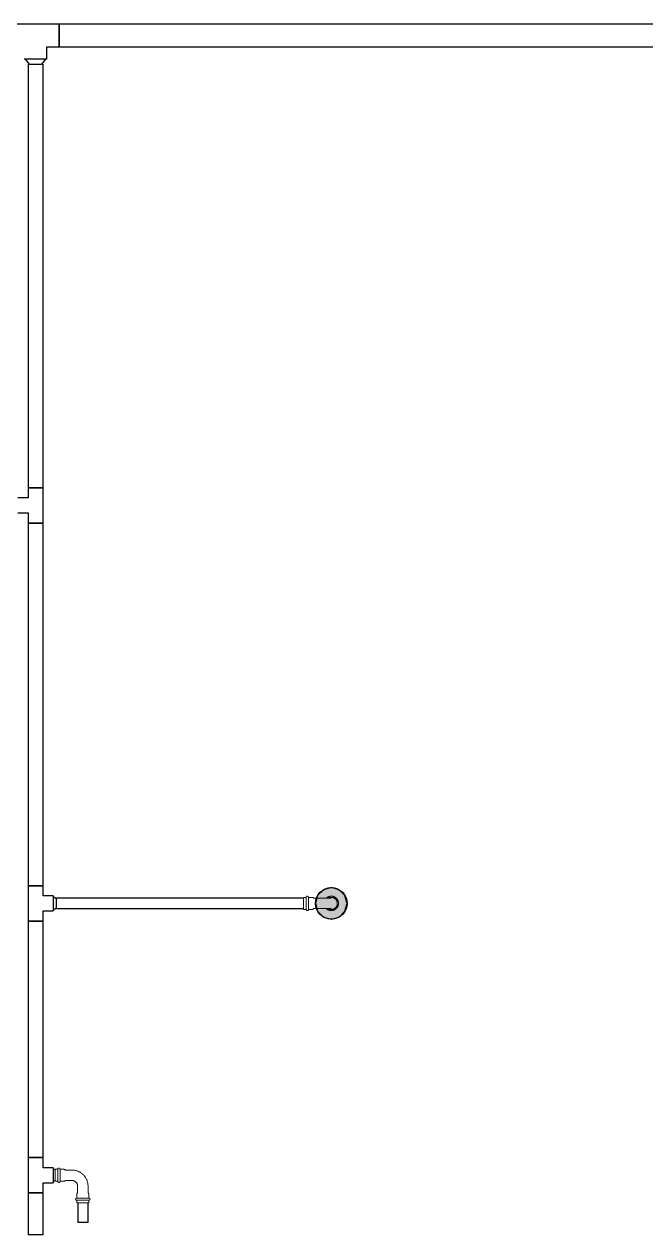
# Model space of a CAD drawing. Header units: inches. Extents: x -3327 to -1, y 8 to 1328.
# Drawn here: x -1522.1 to -1443.2, y 119.8 to 273.4 of the extents above; entities that cross this region are included whole.
import ezdxf

# ---------------------------------------------------------------- set-up
doc = ezdxf.new("R2010")
doc.units = ezdxf.units.IN
doc.header["$MEASUREMENT"] = 0
doc.layers.add('P-PIPE', color=3, linetype='Continuous', lineweight=9)
doc.layers.add('X - REF - FP', color=7, linetype='Continuous', true_color=0xb90000)

# ---------------------------------------------------------------- blocks, each defined once
blk = doc.blocks.new('Victaulic-VicPress316-Elbow 90-45deg Style P568_P571 - Standard-V1-SECOND LEVEL')
at = {"layer": 'P-PIPE'}
for p, q in [((-0.77, 3.52), (-0.77, 3.18)), ((0.77, 3.52), (-0.77, 3.52)), ((-0.77, 3.18), (0.77, 3.18)), ((0.77, 3.18), (0.77, 3.52)), ((-0.77, 2.89), (-0.77, 2.44)), ((-0.77, 2.89), (0.77, 2.89)), ((-0.66, 2.28), (-0.66, 1.39)), ((0.66, 1.39), (0.66, 2.28)), ((0.77, 2.44), (0.77, 2.89)), ((-3.18, 0.77), (-3.52, 0.77)), ((-3.52, 0.77), (-3.52, -0.77)), ((-3.18, -0.77), (-3.18, 0.77)), ((-2.44, 0.77), (-2.89, 0.77)), ((-2.89, -0.77), (-2.89, 0.77)), ((-1.39, 0.66), (-2.28, 0.66)), ((-3.52, -0.77), (-3.18, -0.77)), ((-2.89, -0.77), (-2.44, -0.77)), ((-2.28, -0.66), (-1.39, -0.66))]:
    blk.add_line(p, q, dxfattribs=at)
at = {"layer": 'P-PIPE', "flags": 128}
for points in [[(-0.77, 2.89), (-0.77, 2.89), (-0.78, 2.89), (-0.78, 2.89), (-0.79, 2.89), (-0.8, 2.89), (-0.8, 2.89), (-0.81, 2.9), (-0.81, 2.9), (-0.82, 2.9), (-0.82, 2.9), (-0.83, 2.9), (-0.83, 2.91), (-0.84, 2.91), (-0.84, 2.91), (-0.85, 2.92), (-0.85, 2.92), (-0.86, 2.92), (-0.86, 2.93), (-0.87, 2.93), (-0.87, 2.93), (-0.87, 2.94), (-0.88, 2.94), (-0.88, 2.95), (-0.89, 2.95), (-0.89, 2.96), (-0.89, 2.96), (-0.89, 2.97), (-0.9, 2.97), (-0.9, 2.98), (-0.9, 2.98), (-0.9, 2.99), (-0.91, 2.99), (-0.91, 3), (-0.91, 3.01), (-0.91, 3.01), (-0.91, 3.02), (-0.91, 3.02), (-0.91, 3.03), (-0.91, 3.03), (-0.91, 3.04), (-0.91, 3.05), (-0.91, 3.05), (-0.91, 3.06), (-0.91, 3.06), (-0.91, 3.07), (-0.91, 3.07), (-0.91, 3.08), (-0.9, 3.09), (-0.9, 3.09), (-0.9, 3.1), (-0.9, 3.1), (-0.89, 3.11), (-0.89, 3.11), (-0.89, 3.12), (-0.88, 3.12), (-0.88, 3.13), (-0.88, 3.13), (-0.87, 3.14), (-0.87, 3.14), (-0.86, 3.14), (-0.86, 3.15), (-0.86, 3.15), (-0.85, 3.15), (-0.85, 3.16), (-0.84, 3.16), (-0.84, 3.16), (-0.83, 3.17), (-0.83, 3.17), (-0.82, 3.17), (-0.82, 3.17), (-0.81, 3.17), (-0.8, 3.18), (-0.8, 3.18), (-0.79, 3.18), (-0.79, 3.18), (-0.78, 3.18), (-0.78, 3.18), (-0.77, 3.18), (-0.77, 3.18)], [(0.77, 3.18), (0.77, 3.18), (0.76, 3.18), (0.76, 3.18), (0.76, 3.18), (0.75, 3.18), (0.74, 3.18), (0.74, 3.18), (0.73, 3.18), (0.72, 3.18), (0.71, 3.18), (0.69, 3.18), (0.68, 3.18), (0.67, 3.18), (0.65, 3.18), (0.63, 3.18), (0.61, 3.18), (0.6, 3.18), (0.58, 3.18), (0.56, 3.18), (0.53, 3.18), (0.51, 3.18), (0.49, 3.18), (0.46, 3.18), (0.44, 3.18), (0.41, 3.18), (0.39, 3.18), (0.36, 3.18), (0.33, 3.18), (0.31, 3.18), (0.28, 3.18), (0.25, 3.18), (0.22, 3.18), (0.19, 3.18), (0.16, 3.18), (0.13, 3.18), (0.1, 3.18), (0.07, 3.18), (0.04, 3.18), (0.01, 3.18), (-0.02, 3.18), (-0.05, 3.18), (-0.08, 3.18), (-0.11, 3.18), (-0.14, 3.18), (-0.17, 3.18), (-0.2, 3.18), (-0.23, 3.18), (-0.26, 3.18), (-0.29, 3.18), (-0.32, 3.18), (-0.35, 3.18), (-0.37, 3.18), (-0.4, 3.18), (-0.43, 3.18), (-0.45, 3.18), (-0.48, 3.18), (-0.5, 3.18), (-0.52, 3.18), (-0.54, 3.18), (-0.57, 3.18), (-0.59, 3.18), (-0.6, 3.18), (-0.62, 3.18), (-0.64, 3.18), (-0.66, 3.18), (-0.67, 3.18), (-0.69, 3.18), (-0.7, 3.18), (-0.71, 3.18), (-0.72, 3.18), (-0.73, 3.18), (-0.74, 3.18), (-0.75, 3.18), (-0.75, 3.18), (-0.76, 3.18), (-0.76, 3.18), (-0.77, 3.18), (-0.77, 3.18), (-0.77, 3.18)], [(-0.77, 3.18), (-0.77, 3.18), (-0.76, 3.18), (-0.76, 3.18), (-0.76, 3.18), (-0.75, 3.18), (-0.74, 3.18), (-0.74, 3.18), (-0.73, 3.18)], [(0.72, 3.18), (0.73, 3.18), (0.74, 3.18), (0.75, 3.18), (0.75, 3.18), (0.76, 3.18), (0.76, 3.18), (0.77, 3.18), (0.77, 3.18), (0.77, 3.18)], [(0.77, 3.18), (0.77, 3.18), (0.78, 3.18), (0.78, 3.18), (0.79, 3.18), (0.8, 3.18), (0.8, 3.18), (0.81, 3.18), (0.81, 3.17), (0.82, 3.17), (0.82, 3.17), (0.83, 3.17), (0.83, 3.17), (0.84, 3.16), (0.84, 3.16), (0.85, 3.16), (0.85, 3.15), (0.86, 3.15), (0.86, 3.15), (0.87, 3.14), (0.87, 3.14), (0.87, 3.13), (0.88, 3.13), (0.88, 3.12), (0.89, 3.12), (0.89, 3.11), (0.89, 3.11), (0.89, 3.1), (0.9, 3.1), (0.9, 3.09), (0.9, 3.09), (0.9, 3.08), (0.91, 3.08), (0.91, 3.07), (0.91, 3.07), (0.91, 3.06), (0.91, 3.05), (0.91, 3.05), (0.91, 3.04), (0.91, 3.04), (0.91, 3.03), (0.91, 3.03), (0.91, 3.02), (0.91, 3.01), (0.91, 3.01), (0.91, 3), (0.91, 3), (0.91, 2.99), (0.9, 2.99), (0.9, 2.98), (0.9, 2.98), (0.9, 2.97), (0.89, 2.97), (0.89, 2.96), (0.89, 2.96), (0.88, 2.95), (0.88, 2.95), (0.88, 2.94), (0.87, 2.94), (0.87, 2.93), (0.86, 2.93), (0.86, 2.92), (0.86, 2.92), (0.85, 2.92), (0.85, 2.91), (0.84, 2.91), (0.84, 2.91), (0.83, 2.91), (0.83, 2.9), (0.82, 2.9), (0.82, 2.9), (0.81, 2.9), (0.8, 2.9), (0.8, 2.89), (0.79, 2.89), (0.79, 2.89), (0.78, 2.89), (0.78, 2.89), (0.77, 2.89), (0.77, 2.89)], [(-0.77, 2.89), (-0.77, 2.89), (-0.76, 2.89), (-0.76, 2.89), (-0.76, 2.89), (-0.75, 2.89), (-0.74, 2.89), (-0.74, 2.89), (-0.73, 2.89), (-0.72, 2.89), (-0.71, 2.89), (-0.69, 2.89), (-0.68, 2.89), (-0.67, 2.89), (-0.65, 2.89), (-0.63, 2.89), (-0.61, 2.89), (-0.6, 2.89), (-0.58, 2.89), (-0.56, 2.89), (-0.53, 2.89), (-0.51, 2.89), (-0.49, 2.89), (-0.46, 2.89), (-0.44, 2.89), (-0.41, 2.89), (-0.39, 2.89), (-0.36, 2.89), (-0.33, 2.89), (-0.31, 2.89), (-0.28, 2.89), (-0.25, 2.89), (-0.22, 2.89), (-0.19, 2.89), (-0.16, 2.89), (-0.13, 2.89), (-0.1, 2.89), (-0.07, 2.89), (-0.04, 2.89), (-0.01, 2.89), (0.02, 2.89), (0.05, 2.89), (0.08, 2.89), (0.11, 2.89), (0.14, 2.89), (0.17, 2.89), (0.2, 2.89), (0.23, 2.89), (0.26, 2.89), (0.29, 2.89), (0.32, 2.89), (0.35, 2.89), (0.37, 2.89), (0.4, 2.89), (0.43, 2.89), (0.45, 2.89), (0.48, 2.89), (0.5, 2.89), (0.52, 2.89), (0.54, 2.89), (0.57, 2.89), (0.59, 2.89), (0.6, 2.89), (0.62, 2.89), (0.64, 2.89), (0.66, 2.89), (0.67, 2.89), (0.69, 2.89), (0.7, 2.89), (0.71, 2.89), (0.72, 2.89), (0.73, 2.89), (0.74, 2.89), (0.75, 2.89), (0.75, 2.89), (0.76, 2.89), (0.76, 2.89), (0.77, 2.89), (0.77, 2.89), (0.77, 2.89)], [(-0.72, 2.89), (-0.73, 2.89), (-0.74, 2.89), (-0.75, 2.89), (-0.75, 2.89), (-0.76, 2.89), (-0.76, 2.89), (-0.77, 2.89), (-0.77, 2.89), (-0.77, 2.89)], [(-0.66, 2.22), (-0.67, 2.23), (-0.67, 2.23), (-0.68, 2.24), (-0.69, 2.25), (-0.7, 2.26), (-0.7, 2.27), (-0.71, 2.27), (-0.72, 2.28), (-0.72, 2.29), (-0.73, 2.3), (-0.73, 2.31), (-0.74, 2.32), (-0.74, 2.33), (-0.75, 2.34), (-0.75, 2.35), (-0.76, 2.36), (-0.76, 2.37), (-0.76, 2.38), (-0.76, 2.39), (-0.76, 2.4), (-0.77, 2.42), (-0.77, 2.43), (-0.77, 2.44), (-0.77, 2.44)], [(0.77, 2.44), (0.77, 2.43), (0.77, 2.42), (0.76, 2.41), (0.76, 2.4), (0.76, 2.38), (0.76, 2.37), (0.76, 2.36), (0.75, 2.35), (0.75, 2.34), (0.74, 2.33), (0.74, 2.32), (0.74, 2.31), (0.73, 2.3), (0.72, 2.29), (0.72, 2.29), (0.71, 2.28), (0.71, 2.27), (0.7, 2.26), (0.69, 2.25), (0.68, 2.24), (0.68, 2.24), (0.67, 2.23), (0.66, 2.22), (0.66, 2.22)], [(0.77, 2.89), (0.77, 2.89), (0.76, 2.89), (0.76, 2.89), (0.76, 2.89), (0.75, 2.89), (0.74, 2.89), (0.74, 2.89), (0.73, 2.89)], [(-3.18, 0.77), (-3.18, 0.77), (-3.18, 0.78), (-3.18, 0.78), (-3.18, 0.79), (-3.18, 0.8), (-3.18, 0.8), (-3.18, 0.81), (-3.17, 0.81), (-3.17, 0.82), (-3.17, 0.82), (-3.17, 0.83), (-3.17, 0.83), (-3.16, 0.84), (-3.16, 0.84), (-3.16, 0.85), (-3.15, 0.85), (-3.15, 0.86), (-3.15, 0.86), (-3.14, 0.87), (-3.14, 0.87), (-3.13, 0.87), (-3.13, 0.88), (-3.12, 0.88), (-3.12, 0.89), (-3.11, 0.89), (-3.11, 0.89), (-3.1, 0.89), (-3.1, 0.9), (-3.09, 0.9), (-3.09, 0.9), (-3.08, 0.9), (-3.08, 0.91), (-3.07, 0.91), (-3.07, 0.91), (-3.06, 0.91), (-3.05, 0.91), (-3.05, 0.91), (-3.04, 0.91), (-3.04, 0.91), (-3.03, 0.91), (-3.03, 0.91), (-3.02, 0.91), (-3.01, 0.91), (-3.01, 0.91), (-3, 0.91), (-3, 0.91), (-2.99, 0.91), (-2.99, 0.9), (-2.98, 0.9), (-2.98, 0.9), (-2.97, 0.9), (-2.97, 0.89), (-2.96, 0.89), (-2.96, 0.89), (-2.95, 0.88), (-2.95, 0.88), (-2.94, 0.88), (-2.94, 0.87), (-2.93, 0.87), (-2.93, 0.86), (-2.92, 0.86), (-2.92, 0.86), (-2.92, 0.85), (-2.91, 0.85), (-2.91, 0.84), (-2.91, 0.84), (-2.91, 0.83), (-2.9, 0.83), (-2.9, 0.82), (-2.9, 0.82), (-2.9, 0.81), (-2.9, 0.8), (-2.89, 0.8), (-2.89, 0.79), (-2.89, 0.79), (-2.89, 0.78), (-2.89, 0.78), (-2.89, 0.77), (-2.89, 0.77)], [(-3.18, 0.77), (-3.18, 0.77), (-3.18, 0.76), (-3.18, 0.76), (-3.18, 0.76), (-3.18, 0.75), (-3.18, 0.74), (-3.18, 0.74), (-3.18, 0.73), (-3.18, 0.72), (-3.18, 0.71), (-3.18, 0.69), (-3.18, 0.68), (-3.18, 0.67), (-3.18, 0.65), (-3.18, 0.63), (-3.18, 0.61), (-3.18, 0.6), (-3.18, 0.58), (-3.18, 0.56), (-3.18, 0.53), (-3.18, 0.51), (-3.18, 0.49), (-3.18, 0.46), (-3.18, 0.44), (-3.18, 0.41), (-3.18, 0.39), (-3.18, 0.36), (-3.18, 0.33), (-3.18, 0.31), (-3.18, 0.28), (-3.18, 0.25), (-3.18, 0.22), (-3.18, 0.19), (-3.18, 0.16), (-3.18, 0.13), (-3.18, 0.1), (-3.18, 0.07), (-3.18, 0.04), (-3.18, 0.01), (-3.18, -0.02), (-3.18, -0.05), (-3.18, -0.08), (-3.18, -0.11), (-3.18, -0.14), (-3.18, -0.17), (-3.18, -0.2), (-3.18, -0.23), (-3.18, -0.26), (-3.18, -0.29), (-3.18, -0.32), (-3.18, -0.35), (-3.18, -0.37), (-3.18, -0.4), (-3.18, -0.43), (-3.18, -0.45), (-3.18, -0.48), (-3.18, -0.5), (-3.18, -0.52), (-3.18, -0.54), (-3.18, -0.57), (-3.18, -0.59), (-3.18, -0.6), (-3.18, -0.62), (-3.18, -0.64), (-3.18, -0.66), (-3.18, -0.67), (-3.18, -0.69), (-3.18, -0.7), (-3.18, -0.71), (-3.18, -0.72), (-3.18, -0.73), (-3.18, -0.74), (-3.18, -0.75), (-3.18, -0.75), (-3.18, -0.76), (-3.18, -0.76), (-3.18, -0.77), (-3.18, -0.77), (-3.18, -0.77)], [(-3.18, 0.72), (-3.18, 0.73), (-3.18, 0.74), (-3.18, 0.75), (-3.18, 0.75), (-3.18, 0.76), (-3.18, 0.76), (-3.18, 0.77), (-3.18, 0.77), (-3.18, 0.77)], [(-2.89, -0.77), (-2.89, -0.77), (-2.89, -0.76), (-2.89, -0.76), (-2.89, -0.76), (-2.89, -0.75), (-2.89, -0.74), (-2.89, -0.74), (-2.89, -0.73), (-2.89, -0.72), (-2.89, -0.71), (-2.89, -0.69), (-2.89, -0.68), (-2.89, -0.67), (-2.89, -0.65), (-2.89, -0.63), (-2.89, -0.61), (-2.89, -0.6), (-2.89, -0.58), (-2.89, -0.56), (-2.89, -0.53), (-2.89, -0.51), (-2.89, -0.49), (-2.89, -0.46), (-2.89, -0.44), (-2.89, -0.41), (-2.89, -0.39), (-2.89, -0.36), (-2.89, -0.33), (-2.89, -0.31), (-2.89, -0.28), (-2.89, -0.25), (-2.89, -0.22), (-2.89, -0.19), (-2.89, -0.16), (-2.89, -0.13), (-2.89, -0.1), (-2.89, -0.07), (-2.89, -0.04), (-2.89, -0.01), (-2.89, 0.02), (-2.89, 0.05), (-2.89, 0.08), (-2.89, 0.11), (-2.89, 0.14), (-2.89, 0.17), (-2.89, 0.2), (-2.89, 0.23), (-2.89, 0.26), (-2.89, 0.29), (-2.89, 0.32), (-2.89, 0.35), (-2.89, 0.37), (-2.89, 0.4), (-2.89, 0.43), (-2.89, 0.45), (-2.89, 0.48), (-2.89, 0.5), (-2.89, 0.52), (-2.89, 0.54), (-2.89, 0.57), (-2.89, 0.59), (-2.89, 0.6), (-2.89, 0.62), (-2.89, 0.64), (-2.89, 0.66), (-2.89, 0.67), (-2.89, 0.69), (-2.89, 0.7), (-2.89, 0.71), (-2.89, 0.72), (-2.89, 0.73), (-2.89, 0.74), (-2.89, 0.75), (-2.89, 0.75), (-2.89, 0.76), (-2.89, 0.76), (-2.89, 0.77), (-2.89, 0.77), (-2.89, 0.77)], [(-2.89, 0.77), (-2.89, 0.77), (-2.89, 0.76), (-2.89, 0.76), (-2.89, 0.76), (-2.89, 0.75), (-2.89, 0.74), (-2.89, 0.74), (-2.89, 0.73)], [(-2.44, 0.77), (-2.43, 0.77), (-2.42, 0.77), (-2.41, 0.76), (-2.4, 0.76), (-2.38, 0.76), (-2.37, 0.76), (-2.36, 0.76), (-2.35, 0.75), (-2.34, 0.75), (-2.33, 0.74), (-2.32, 0.74), (-2.31, 0.74), (-2.3, 0.73), (-2.29, 0.72), (-2.29, 0.72), (-2.28, 0.71), (-2.27, 0.71), (-2.26, 0.7), (-2.25, 0.69), (-2.24, 0.68), (-2.24, 0.68), (-2.23, 0.67), (-2.22, 0.66), (-2.22, 0.66)], [(-0.66, 1.39), (-0.66, 1.36), (-0.66, 1.33), (-0.66, 1.3), (-0.67, 1.28), (-0.67, 1.25), (-0.68, 1.22), (-0.69, 1.19), (-0.69, 1.16), (-0.7, 1.13), (-0.72, 1.11), (-0.73, 1.08), (-0.74, 1.05), (-0.75, 1.03), (-0.77, 1), (-0.79, 0.98), (-0.8, 0.95), (-0.82, 0.93), (-0.84, 0.91), (-0.86, 0.89), (-0.88, 0.87), (-0.9, 0.85), (-0.92, 0.83), (-0.95, 0.81), (-0.97, 0.79), (-1, 0.77), (-1.02, 0.76), (-1.05, 0.74), (-1.07, 0.73), (-1.1, 0.72), (-1.13, 0.71), (-1.15, 0.7), (-1.18, 0.69), (-1.21, 0.68), (-1.24, 0.67), (-1.27, 0.67), (-1.3, 0.66), (-1.33, 0.66), (-1.36, 0.66), (-1.39, 0.66), (-1.39, 0.66)], [(-1.39, -0.66), (-1.31, -0.66), (-1.23, -0.65), (-1.15, -0.64), (-1.07, -0.63), (-0.99, -0.62), (-0.91, -0.6), (-0.83, -0.58), (-0.75, -0.55), (-0.67, -0.53), (-0.59, -0.5), (-0.52, -0.46), (-0.45, -0.43), (-0.37, -0.39), (-0.3, -0.34), (-0.24, -0.3), (-0.17, -0.25), (-0.1, -0.2), (-0.04, -0.15), (0.02, -0.09), (0.08, -0.04), (0.13, 0.02), (0.19, 0.09), (0.24, 0.15), (0.29, 0.22), (0.33, 0.29), (0.38, 0.35), (0.42, 0.43), (0.45, 0.5), (0.49, 0.57), (0.52, 0.65), (0.55, 0.73), (0.57, 0.81), (0.59, 0.88), (0.61, 0.96), (0.63, 1.04), (0.64, 1.13), (0.65, 1.21), (0.65, 1.29), (0.66, 1.37), (0.66, 1.39)], [(-3.18, -0.77), (-3.18, -0.77), (-3.18, -0.76), (-3.18, -0.76), (-3.18, -0.76), (-3.18, -0.75), (-3.18, -0.74), (-3.18, -0.74), (-3.18, -0.73)], [(-2.89, -0.77), (-2.89, -0.77), (-2.89, -0.78), (-2.89, -0.78), (-2.89, -0.79), (-2.89, -0.8), (-2.89, -0.8), (-2.9, -0.81), (-2.9, -0.81), (-2.9, -0.82), (-2.9, -0.82), (-2.9, -0.83), (-2.91, -0.83), (-2.91, -0.84), (-2.91, -0.84), (-2.92, -0.85), (-2.92, -0.85), (-2.92, -0.86), (-2.93, -0.86), (-2.93, -0.87), (-2.93, -0.87), (-2.94, -0.87), (-2.94, -0.88), (-2.95, -0.88), (-2.95, -0.89), (-2.96, -0.89), (-2.96, -0.89), (-2.97, -0.89), (-2.97, -0.9), (-2.98, -0.9), (-2.98, -0.9), (-2.99, -0.9), (-2.99, -0.91), (-3, -0.91), (-3.01, -0.91), (-3.01, -0.91), (-3.02, -0.91), (-3.02, -0.91), (-3.03, -0.91), (-3.03, -0.91), (-3.04, -0.91), (-3.05, -0.91), (-3.05, -0.91), (-3.06, -0.91), (-3.06, -0.91), (-3.07, -0.91), (-3.07, -0.91), (-3.08, -0.91), (-3.09, -0.9), (-3.09, -0.9), (-3.1, -0.9), (-3.1, -0.9), (-3.11, -0.89), (-3.11, -0.89), (-3.12, -0.89), (-3.12, -0.88), (-3.13, -0.88), (-3.13, -0.88), (-3.14, -0.87), (-3.14, -0.87), (-3.14, -0.86), (-3.15, -0.86), (-3.15, -0.86), (-3.15, -0.85), (-3.16, -0.85), (-3.16, -0.84), (-3.16, -0.84), (-3.17, -0.83), (-3.17, -0.83), (-3.17, -0.82), (-3.17, -0.82), (-3.17, -0.81), (-3.18, -0.8), (-3.18, -0.8), (-3.18, -0.79), (-3.18, -0.79), (-3.18, -0.78), (-3.18, -0.78), (-3.18, -0.77), (-3.18, -0.77)], [(-2.89, -0.72), (-2.89, -0.73), (-2.89, -0.74), (-2.89, -0.75), (-2.89, -0.75), (-2.89, -0.76), (-2.89, -0.76), (-2.89, -0.77), (-2.89, -0.77), (-2.89, -0.77)], [(-2.22, -0.66), (-2.23, -0.67), (-2.23, -0.67), (-2.24, -0.68), (-2.25, -0.69), (-2.26, -0.7), (-2.27, -0.7), (-2.27, -0.71), (-2.28, -0.72), (-2.29, -0.72), (-2.3, -0.73), (-2.31, -0.73), (-2.32, -0.74), (-2.33, -0.74), (-2.34, -0.75), (-2.35, -0.75), (-2.36, -0.76), (-2.37, -0.76), (-2.38, -0.76), (-2.39, -0.76), (-2.4, -0.76), (-2.42, -0.77), (-2.43, -0.77), (-2.44, -0.77), (-2.44, -0.77)]]:
    blk.add_lwpolyline(points, dxfattribs=at)
blk = doc.blocks.new('Victaulic-VicPress316-Elbow 90-45deg Style P568_P571 - Standard-523083-SECOND LEVEL')
at = {"layer": 'P-PIPE'}
for p, q in [((-3178.39, 1232.42), (-3178.39, 1231.96)), ((-3178.28, 1233.46), (-3178.28, 1232.57)), ((-3176.97, 1232.57), (-3176.97, 1233.46)), ((-3176.86, 1231.96), (-3176.86, 1232.42)), ((-3177.63, 1231.96), (-3178.39, 1231.96)), ((-3178.39, 1231.67), (-3178.39, 1231.33)), ((-3177.63, 1231.67), (-3178.39, 1231.67)), ((-3178.39, 1231.33), (-3177.63, 1231.33)), ((-3176.86, 1231.96), (-3177.63, 1231.96)), ((-3176.86, 1231.67), (-3177.63, 1231.67)), ((-3177.63, 1231.33), (-3176.86, 1231.33)), ((-3176.86, 1231.33), (-3176.86, 1231.67))]:
    blk.add_line(p, q, dxfattribs=at)
at = {"layer": 'P-PIPE', "flags": 128}
for points in [[(-3177.63, 1235.77), (-3177.66, 1235.77), (-3177.7, 1235.76), (-3177.73, 1235.76), (-3177.77, 1235.76), (-3177.81, 1235.75), (-3177.84, 1235.74), (-3177.88, 1235.73), (-3177.91, 1235.72), (-3177.95, 1235.71), (-3177.98, 1235.69), (-3178.01, 1235.68), (-3178.05, 1235.66), (-3178.08, 1235.65), (-3178.11, 1235.63), (-3178.14, 1235.61), (-3178.17, 1235.59), (-3178.2, 1235.56), (-3178.23, 1235.54), (-3178.25, 1235.52), (-3178.28, 1235.49), (-3178.3, 1235.46), (-3178.33, 1235.44), (-3178.35, 1235.41), (-3178.37, 1235.38), (-3178.39, 1235.35), (-3178.41, 1235.32), (-3178.43, 1235.28), (-3178.45, 1235.25), (-3178.46, 1235.22), (-3178.48, 1235.19), (-3178.49, 1235.15), (-3178.5, 1235.12), (-3178.51, 1235.08), (-3178.52, 1235.05), (-3178.52, 1235.01), (-3178.53, 1234.97), (-3178.53, 1234.94), (-3178.54, 1234.9), (-3178.54, 1234.86), (-3178.54, 1234.83), (-3178.53, 1234.79), (-3178.53, 1234.76), (-3178.53, 1234.72), (-3178.52, 1234.68), (-3178.51, 1234.65), (-3178.5, 1234.61), (-3178.49, 1234.58), (-3178.48, 1234.54), (-3178.47, 1234.51), (-3178.45, 1234.48), (-3178.44, 1234.44), (-3178.42, 1234.41), (-3178.4, 1234.38), (-3178.38, 1234.35), (-3178.36, 1234.32), (-3178.34, 1234.29), (-3178.32, 1234.26), (-3178.29, 1234.23)], [(-3177.63, 1235.62), (-3177.66, 1235.62), (-3177.69, 1235.62), (-3177.72, 1235.62), (-3177.75, 1235.61), (-3177.78, 1235.61), (-3177.81, 1235.6), (-3177.84, 1235.59), (-3177.87, 1235.58), (-3177.9, 1235.57), (-3177.92, 1235.56), (-3177.95, 1235.55), (-3177.98, 1235.53), (-3178.01, 1235.52), (-3178.03, 1235.5), (-3178.06, 1235.49), (-3178.08, 1235.47), (-3178.11, 1235.45), (-3178.13, 1235.43), (-3178.15, 1235.41), (-3178.17, 1235.39), (-3178.2, 1235.37), (-3178.22, 1235.34), (-3178.23, 1235.32), (-3178.25, 1235.29), (-3178.27, 1235.27), (-3178.29, 1235.24), (-3178.3, 1235.22), (-3178.31, 1235.19), (-3178.33, 1235.16), (-3178.34, 1235.13), (-3178.35, 1235.1), (-3178.36, 1235.07), (-3178.37, 1235.05), (-3178.37, 1235.02), (-3178.38, 1234.99), (-3178.38, 1234.95), (-3178.39, 1234.92), (-3178.39, 1234.89), (-3178.39, 1234.86), (-3178.39, 1234.83), (-3178.39, 1234.8), (-3178.39, 1234.77), (-3178.38, 1234.74), (-3178.38, 1234.71), (-3178.37, 1234.68), (-3178.36, 1234.65), (-3178.36, 1234.62), (-3178.35, 1234.59), (-3178.33, 1234.56), (-3178.32, 1234.54), (-3178.31, 1234.51), (-3178.29, 1234.48), (-3178.28, 1234.46)], [(-3176.97, 1234.22), (-3176.95, 1234.25), (-3176.92, 1234.27), (-3176.9, 1234.3), (-3176.88, 1234.33), (-3176.86, 1234.36), (-3176.84, 1234.39), (-3176.82, 1234.42), (-3176.8, 1234.46), (-3176.79, 1234.49), (-3176.77, 1234.52), (-3176.76, 1234.56), (-3176.75, 1234.59), (-3176.74, 1234.63), (-3176.73, 1234.66), (-3176.73, 1234.7), (-3176.72, 1234.74), (-3176.72, 1234.77), (-3176.71, 1234.81), (-3176.71, 1234.85), (-3176.71, 1234.88), (-3176.72, 1234.92), (-3176.72, 1234.95), (-3176.72, 1234.99), (-3176.73, 1235.03), (-3176.74, 1235.06), (-3176.75, 1235.1), (-3176.76, 1235.13), (-3176.77, 1235.17), (-3176.78, 1235.2), (-3176.8, 1235.23), (-3176.81, 1235.27), (-3176.83, 1235.3), (-3176.85, 1235.33), (-3176.87, 1235.36), (-3176.89, 1235.39), (-3176.91, 1235.42), (-3176.93, 1235.45), (-3176.96, 1235.48), (-3176.98, 1235.5), (-3177.01, 1235.53), (-3177.04, 1235.55), (-3177.06, 1235.57), (-3177.09, 1235.6), (-3177.12, 1235.62), (-3177.15, 1235.64), (-3177.19, 1235.65), (-3177.22, 1235.67), (-3177.25, 1235.69), (-3177.29, 1235.7), (-3177.32, 1235.71), (-3177.35, 1235.73), (-3177.39, 1235.74), (-3177.42, 1235.74), (-3177.46, 1235.75), (-3177.5, 1235.76), (-3177.53, 1235.76), (-3177.57, 1235.77), (-3177.61, 1235.77), (-3177.63, 1235.77)], [(-3176.96, 1234.47), (-3176.95, 1234.49), (-3176.94, 1234.52), (-3176.92, 1234.55), (-3176.91, 1234.58), (-3176.9, 1234.61), (-3176.89, 1234.64), (-3176.88, 1234.66), (-3176.88, 1234.69), (-3176.87, 1234.72), (-3176.87, 1234.75), (-3176.86, 1234.79), (-3176.86, 1234.82), (-3176.86, 1234.85), (-3176.86, 1234.88), (-3176.86, 1234.91), (-3176.86, 1234.94), (-3176.87, 1234.97), (-3176.87, 1235), (-3176.88, 1235.03), (-3176.89, 1235.06), (-3176.89, 1235.09), (-3176.9, 1235.12), (-3176.92, 1235.15), (-3176.93, 1235.17), (-3176.94, 1235.2), (-3176.96, 1235.23), (-3176.97, 1235.25), (-3176.99, 1235.28), (-3177.01, 1235.31), (-3177.02, 1235.33), (-3177.04, 1235.35), (-3177.06, 1235.38), (-3177.09, 1235.4), (-3177.11, 1235.42), (-3177.13, 1235.44), (-3177.15, 1235.46), (-3177.18, 1235.48), (-3177.2, 1235.5), (-3177.23, 1235.51), (-3177.26, 1235.53), (-3177.28, 1235.54), (-3177.31, 1235.55), (-3177.34, 1235.57), (-3177.37, 1235.58), (-3177.4, 1235.59), (-3177.43, 1235.6), (-3177.46, 1235.6), (-3177.49, 1235.61), (-3177.52, 1235.61), (-3177.55, 1235.62), (-3177.58, 1235.62), (-3177.61, 1235.62), (-3177.63, 1235.62)], [(-3178.28, 1234.85), (-3178.28, 1234.85), (-3178.28, 1234.85), (-3178.28, 1234.84), (-3178.28, 1234.84), (-3178.28, 1234.83), (-3178.28, 1234.81), (-3178.28, 1234.8), (-3178.28, 1234.78), (-3178.28, 1234.77), (-3178.28, 1234.74), (-3178.28, 1234.72), (-3178.28, 1234.7), (-3178.28, 1234.67), (-3178.28, 1234.64), (-3178.28, 1234.61), (-3178.28, 1234.58), (-3178.28, 1234.55), (-3178.28, 1234.51), (-3178.28, 1234.47), (-3178.28, 1234.43), (-3178.28, 1234.39), (-3178.28, 1234.35), (-3178.28, 1234.31), (-3178.28, 1234.26), (-3178.28, 1234.21), (-3178.28, 1234.17), (-3178.28, 1234.12), (-3178.28, 1234.07), (-3178.28, 1234.02), (-3178.28, 1233.97), (-3178.28, 1233.91), (-3178.28, 1233.86), (-3178.28, 1233.81), (-3178.28, 1233.75), (-3178.28, 1233.7), (-3178.28, 1233.64), (-3178.28, 1233.59), (-3178.28, 1233.53), (-3178.28, 1233.48), (-3178.28, 1233.46)], [(-3176.97, 1233.46), (-3176.97, 1233.52), (-3176.97, 1233.57), (-3176.97, 1233.63), (-3176.97, 1233.68), (-3176.97, 1233.74), (-3176.97, 1233.79), (-3176.97, 1233.85), (-3176.97, 1233.9), (-3176.97, 1233.95), (-3176.97, 1234), (-3176.97, 1234.06), (-3176.97, 1234.11), (-3176.97, 1234.15), (-3176.97, 1234.2), (-3176.97, 1234.25), (-3176.97, 1234.29), (-3176.97, 1234.34), (-3176.97, 1234.38), (-3176.97, 1234.42), (-3176.97, 1234.46), (-3176.97, 1234.5), (-3176.97, 1234.54), (-3176.97, 1234.57), (-3176.97, 1234.6), (-3176.97, 1234.63), (-3176.97, 1234.66), (-3176.97, 1234.69), (-3176.97, 1234.72), (-3176.97, 1234.74), (-3176.97, 1234.76), (-3176.97, 1234.78), (-3176.97, 1234.8), (-3176.97, 1234.81), (-3176.97, 1234.82), (-3176.97, 1234.83), (-3176.97, 1234.84), (-3176.97, 1234.85), (-3176.97, 1234.85), (-3176.97, 1234.85), (-3176.97, 1234.85)], [(-3178.39, 1232.42), (-3178.39, 1232.43), (-3178.39, 1232.44), (-3178.39, 1232.45), (-3178.39, 1232.46), (-3178.39, 1232.47), (-3178.38, 1232.48), (-3178.38, 1232.49), (-3178.38, 1232.5), (-3178.37, 1232.51), (-3178.37, 1232.52), (-3178.37, 1232.53), (-3178.36, 1232.54), (-3178.36, 1232.55), (-3178.35, 1232.56), (-3178.34, 1232.57), (-3178.34, 1232.58), (-3178.33, 1232.59), (-3178.32, 1232.6), (-3178.32, 1232.6), (-3178.31, 1232.61), (-3178.3, 1232.62), (-3178.29, 1232.63), (-3178.28, 1232.63), (-3178.28, 1232.63)], [(-3176.97, 1232.63), (-3176.96, 1232.63), (-3176.95, 1232.62), (-3176.94, 1232.61), (-3176.93, 1232.61), (-3176.93, 1232.6), (-3176.92, 1232.59), (-3176.91, 1232.58), (-3176.91, 1232.57), (-3176.9, 1232.56), (-3176.9, 1232.55), (-3176.89, 1232.54), (-3176.89, 1232.53), (-3176.88, 1232.52), (-3176.88, 1232.51), (-3176.87, 1232.5), (-3176.87, 1232.49), (-3176.87, 1232.48), (-3176.86, 1232.47), (-3176.86, 1232.46), (-3176.86, 1232.45), (-3176.86, 1232.44), (-3176.86, 1232.43), (-3176.86, 1232.42), (-3176.86, 1232.42)], [(-3178.39, 1231.67), (-3178.4, 1231.67), (-3178.4, 1231.67), (-3178.41, 1231.67), (-3178.41, 1231.68), (-3178.42, 1231.68), (-3178.43, 1231.68), (-3178.43, 1231.68), (-3178.44, 1231.68), (-3178.44, 1231.68), (-3178.45, 1231.68), (-3178.45, 1231.69), (-3178.46, 1231.69), (-3178.46, 1231.69), (-3178.47, 1231.7), (-3178.47, 1231.7), (-3178.48, 1231.7), (-3178.48, 1231.71), (-3178.49, 1231.71), (-3178.49, 1231.71), (-3178.5, 1231.72), (-3178.5, 1231.72), (-3178.5, 1231.73), (-3178.51, 1231.73), (-3178.51, 1231.74), (-3178.51, 1231.74), (-3178.52, 1231.75), (-3178.52, 1231.75), (-3178.52, 1231.76), (-3178.52, 1231.76), (-3178.53, 1231.77), (-3178.53, 1231.77), (-3178.53, 1231.78), (-3178.53, 1231.78), (-3178.53, 1231.79), (-3178.53, 1231.79), (-3178.54, 1231.8), (-3178.54, 1231.81), (-3178.54, 1231.81), (-3178.54, 1231.82), (-3178.54, 1231.82), (-3178.54, 1231.83), (-3178.54, 1231.83), (-3178.54, 1231.84), (-3178.53, 1231.85), (-3178.53, 1231.85), (-3178.53, 1231.86), (-3178.53, 1231.86), (-3178.53, 1231.87), (-3178.53, 1231.87), (-3178.52, 1231.88), (-3178.52, 1231.88), (-3178.52, 1231.89), (-3178.52, 1231.89), (-3178.51, 1231.9), (-3178.51, 1231.9), (-3178.51, 1231.91), (-3178.5, 1231.91), (-3178.5, 1231.92), (-3178.49, 1231.92), (-3178.49, 1231.93), (-3178.49, 1231.93), (-3178.48, 1231.93), (-3178.48, 1231.94), (-3178.47, 1231.94), (-3178.47, 1231.94), (-3178.46, 1231.95), (-3178.46, 1231.95), (-3178.45, 1231.95), (-3178.45, 1231.95), (-3178.44, 1231.96), (-3178.43, 1231.96), (-3178.43, 1231.96), (-3178.42, 1231.96), (-3178.42, 1231.96), (-3178.41, 1231.96), (-3178.41, 1231.96), (-3178.4, 1231.96), (-3178.39, 1231.96), (-3178.39, 1231.96)], [(-3177.63, 1231.96), (-3177.66, 1231.96), (-3177.69, 1231.96), (-3177.72, 1231.96), (-3177.75, 1231.96), (-3177.78, 1231.96), (-3177.81, 1231.96), (-3177.84, 1231.96), (-3177.87, 1231.96), (-3177.9, 1231.96), (-3177.92, 1231.96), (-3177.95, 1231.96), (-3177.98, 1231.96), (-3178.01, 1231.96), (-3178.03, 1231.96), (-3178.06, 1231.96), (-3178.08, 1231.96), (-3178.11, 1231.96), (-3178.13, 1231.96), (-3178.15, 1231.96), (-3178.17, 1231.96), (-3178.2, 1231.96), (-3178.22, 1231.96), (-3178.23, 1231.96), (-3178.25, 1231.96), (-3178.27, 1231.96), (-3178.29, 1231.96), (-3178.3, 1231.96), (-3178.31, 1231.96), (-3178.33, 1231.96), (-3178.34, 1231.96), (-3178.35, 1231.96), (-3178.36, 1231.96), (-3178.37, 1231.96), (-3178.37, 1231.96), (-3178.38, 1231.96), (-3178.38, 1231.96), (-3178.39, 1231.96), (-3178.39, 1231.96), (-3178.39, 1231.96), (-3178.39, 1231.96)], [(-3178.39, 1231.96), (-3178.39, 1231.96), (-3178.39, 1231.96), (-3178.39, 1231.96), (-3178.38, 1231.96), (-3178.38, 1231.96), (-3178.37, 1231.96), (-3178.36, 1231.96), (-3178.35, 1231.96)], [(-3178.35, 1231.67), (-3178.36, 1231.67), (-3178.37, 1231.67), (-3178.37, 1231.67), (-3178.38, 1231.67), (-3178.38, 1231.67), (-3178.39, 1231.67), (-3178.39, 1231.67), (-3178.39, 1231.67), (-3178.39, 1231.67)], [(-3178.39, 1231.67), (-3178.39, 1231.67), (-3178.39, 1231.67), (-3178.39, 1231.67), (-3178.38, 1231.67), (-3178.38, 1231.67), (-3178.37, 1231.67), (-3178.36, 1231.67), (-3178.35, 1231.67), (-3178.34, 1231.67), (-3178.33, 1231.67), (-3178.32, 1231.67), (-3178.3, 1231.67), (-3178.29, 1231.67), (-3178.27, 1231.67), (-3178.26, 1231.67), (-3178.24, 1231.67), (-3178.22, 1231.67), (-3178.2, 1231.67), (-3178.18, 1231.67), (-3178.16, 1231.67), (-3178.14, 1231.67), (-3178.11, 1231.67), (-3178.09, 1231.67), (-3178.06, 1231.67), (-3178.04, 1231.67), (-3178.01, 1231.67), (-3177.99, 1231.67), (-3177.96, 1231.67), (-3177.93, 1231.67), (-3177.9, 1231.67), (-3177.87, 1231.67), (-3177.84, 1231.67), (-3177.82, 1231.67), (-3177.79, 1231.67), (-3177.76, 1231.67), (-3177.72, 1231.67), (-3177.69, 1231.67), (-3177.66, 1231.67), (-3177.63, 1231.67), (-3177.63, 1231.67)], [(-3176.86, 1231.96), (-3176.86, 1231.96), (-3176.86, 1231.96), (-3176.86, 1231.96), (-3176.87, 1231.96), (-3176.87, 1231.96), (-3176.88, 1231.96), (-3176.89, 1231.96), (-3176.9, 1231.96), (-3176.91, 1231.96), (-3176.92, 1231.96), (-3176.93, 1231.96), (-3176.95, 1231.96), (-3176.96, 1231.96), (-3176.98, 1231.96), (-3176.99, 1231.96), (-3177.01, 1231.96), (-3177.03, 1231.96), (-3177.05, 1231.96), (-3177.07, 1231.96), (-3177.09, 1231.96), (-3177.11, 1231.96), (-3177.14, 1231.96), (-3177.16, 1231.96), (-3177.19, 1231.96), (-3177.21, 1231.96), (-3177.24, 1231.96), (-3177.26, 1231.96), (-3177.29, 1231.96), (-3177.32, 1231.96), (-3177.35, 1231.96), (-3177.38, 1231.96), (-3177.41, 1231.96), (-3177.43, 1231.96), (-3177.46, 1231.96), (-3177.49, 1231.96), (-3177.53, 1231.96), (-3177.56, 1231.96), (-3177.59, 1231.96), (-3177.62, 1231.96), (-3177.63, 1231.96)], [(-3177.63, 1231.67), (-3177.59, 1231.67), (-3177.56, 1231.67), (-3177.53, 1231.67), (-3177.5, 1231.67), (-3177.47, 1231.67), (-3177.44, 1231.67), (-3177.41, 1231.67), (-3177.38, 1231.67), (-3177.35, 1231.67), (-3177.33, 1231.67), (-3177.3, 1231.67), (-3177.27, 1231.67), (-3177.24, 1231.67), (-3177.22, 1231.67), (-3177.19, 1231.67), (-3177.17, 1231.67), (-3177.14, 1231.67), (-3177.12, 1231.67), (-3177.1, 1231.67), (-3177.08, 1231.67), (-3177.05, 1231.67), (-3177.03, 1231.67), (-3177.02, 1231.67), (-3177, 1231.67), (-3176.98, 1231.67), (-3176.96, 1231.67), (-3176.95, 1231.67), (-3176.94, 1231.67), (-3176.92, 1231.67), (-3176.91, 1231.67), (-3176.9, 1231.67), (-3176.89, 1231.67), (-3176.88, 1231.67), (-3176.88, 1231.67), (-3176.87, 1231.67), (-3176.87, 1231.67), (-3176.86, 1231.67), (-3176.86, 1231.67), (-3176.86, 1231.67), (-3176.86, 1231.67)], [(-3176.9, 1231.96), (-3176.89, 1231.96), (-3176.88, 1231.96), (-3176.88, 1231.96), (-3176.87, 1231.96), (-3176.87, 1231.96), (-3176.86, 1231.96), (-3176.86, 1231.96), (-3176.86, 1231.96), (-3176.86, 1231.96)], [(-3176.86, 1231.67), (-3176.86, 1231.67), (-3176.86, 1231.67), (-3176.86, 1231.67), (-3176.87, 1231.67), (-3176.87, 1231.67), (-3176.88, 1231.67), (-3176.89, 1231.67), (-3176.9, 1231.67)], [(-3176.86, 1231.96), (-3176.85, 1231.96), (-3176.85, 1231.96), (-3176.84, 1231.96), (-3176.84, 1231.96), (-3176.83, 1231.96), (-3176.82, 1231.96), (-3176.82, 1231.96), (-3176.81, 1231.96), (-3176.81, 1231.96), (-3176.8, 1231.95), (-3176.8, 1231.95), (-3176.79, 1231.95), (-3176.79, 1231.95), (-3176.78, 1231.94), (-3176.78, 1231.94), (-3176.77, 1231.94), (-3176.77, 1231.93), (-3176.76, 1231.93), (-3176.76, 1231.92), (-3176.75, 1231.92), (-3176.75, 1231.92), (-3176.75, 1231.91), (-3176.74, 1231.91), (-3176.74, 1231.9), (-3176.74, 1231.9), (-3176.73, 1231.89), (-3176.73, 1231.89), (-3176.73, 1231.88), (-3176.73, 1231.88), (-3176.72, 1231.87), (-3176.72, 1231.87), (-3176.72, 1231.86), (-3176.72, 1231.85), (-3176.72, 1231.85), (-3176.72, 1231.84), (-3176.71, 1231.84), (-3176.71, 1231.83), (-3176.71, 1231.83), (-3176.71, 1231.82), (-3176.71, 1231.81), (-3176.71, 1231.81), (-3176.71, 1231.8), (-3176.71, 1231.8), (-3176.72, 1231.79), (-3176.72, 1231.79), (-3176.72, 1231.78), (-3176.72, 1231.77), (-3176.72, 1231.77), (-3176.72, 1231.76), (-3176.73, 1231.76), (-3176.73, 1231.75), (-3176.73, 1231.75), (-3176.73, 1231.74), (-3176.74, 1231.74), (-3176.74, 1231.73), (-3176.74, 1231.73), (-3176.75, 1231.72), (-3176.75, 1231.72), (-3176.76, 1231.72), (-3176.76, 1231.71), (-3176.76, 1231.71), (-3176.77, 1231.7), (-3176.77, 1231.7), (-3176.78, 1231.7), (-3176.78, 1231.69), (-3176.79, 1231.69), (-3176.79, 1231.69), (-3176.8, 1231.69), (-3176.8, 1231.68), (-3176.81, 1231.68), (-3176.82, 1231.68), (-3176.82, 1231.68), (-3176.83, 1231.68), (-3176.83, 1231.68), (-3176.84, 1231.67), (-3176.84, 1231.67), (-3176.85, 1231.67), (-3176.86, 1231.67), (-3176.86, 1231.67)]]:
    blk.add_lwpolyline(points, dxfattribs=at)

msp = doc.modelspace()

# ---------------------------------------------------------------- hatches: boundary and pattern name
at = {"layer": 'X - REF - FP'}
h = msp.add_hatch(color=256, dxfattribs=at)
edge = h.paths.add_edge_path(flags=0)
edge.add_arc((-1483.12, 161.86), 2, 0, 360)
msp.add_hatch(color=256, dxfattribs=at).paths.add_polyline_path([(-1483.12, 159.86), (-1482.12, 160.13), (-1481.39, 160.86), (-1481.12, 161.86), (-1481.39, 162.86), (-1482.12, 163.6), (-1483.12, 163.86), (-1484.12, 163.6), (-1484.86, 162.86), (-1485.12, 161.86), (-1484.86, 160.86), (-1484.12, 160.13)], flags=0)

# ---------------------------------------------------------------- linework, layer by layer
for p, q in [((-1517.63, 273.44), (-1523.62, 273.44)), ((-1402.62, 273.44), (-1517.63, 273.44)), ((-1517.63, 271.28), (-1517.63, 273.44)), ((-1517.63, 273.39), (-1517.63, 273.25)), ((-1517.63, 273.24), (-1517.63, 273.02)), ((-1517.63, 273.02), (-1517.63, 272.72)), ((-1517.63, 272.72), (-1517.63, 272.37)), ((-1517.63, 272.37), (-1517.63, 271.63)), ((-1519.19, 270.56), (-1517.63, 270.56)), ((-1519.19, 269.01), (-1519.19, 270.56)), ((-1517.63, 271.63), (-1517.63, 271.28)), ((-1517.63, 271.28), (-1517.63, 270.98)), ((-1517.63, 270.56), (-1517.63, 271.28)), ((-1517.63, 270.98), (-1517.63, 270.76)), ((-1517.63, 270.75), (-1517.63, 270.61)), ((-1517.63, 270.56), (-1402.62, 270.56)), ((-1519.19, 269.01), (-1522.06, 269.01)), ((-1521.94, 269.01), (-1521.44, 268.35)), ((-1519.81, 268.35), (-1519.31, 269.01)), ((-1521.58, 268.35), (-1521.58, 214.61)), ((-1521.58, 268.35), (-1519.68, 268.35)), ((-1519.68, 214.61), (-1519.68, 268.35)), ((-1521.58, 214.61), (-1521.58, 213.32)), ((-1521.58, 214.61), (-1519.67, 214.61)), ((-1521.3, 214.61), (-1521.45, 214.61)), ((-1521.1, 214.61), (-1521.3, 214.61)), ((-1520.87, 214.61), (-1521.1, 214.61)), ((-1520.38, 214.61), (-1520.87, 214.61)), ((-1520.15, 214.61), (-1520.38, 214.61)), ((-1519.95, 214.61), (-1520.15, 214.61)), ((-1519.8, 214.61), (-1519.95, 214.61)), ((-1519.67, 210.12), (-1519.67, 214.61)), ((-1521.58, 213.32), (-1522.87, 213.32)), ((-1522.87, 211.41), (-1521.58, 211.41)), ((-1521.58, 211.41), (-1521.58, 210.12)), ((-1521.58, 210.12), (-1521.58, 164.11)), ((-1519.67, 210.12), (-1521.58, 210.12)), ((-1521.45, 210.12), (-1521.3, 210.12)), ((-1521.3, 210.12), (-1521.1, 210.12)), ((-1521.1, 210.12), (-1520.87, 210.12)), ((-1520.87, 210.12), (-1520.38, 210.12)), ((-1520.38, 210.12), (-1520.15, 210.12)), ((-1520.15, 210.12), (-1519.95, 210.12)), ((-1519.95, 210.12), (-1519.8, 210.12)), ((-1519.68, 164.11), (-1519.68, 210.12)), ((-1521.58, 164.11), (-1521.58, 159.62)), ((-1521.58, 164.11), (-1519.67, 164.11)), ((-1521.3, 164.11), (-1521.45, 164.11)), ((-1521.1, 164.11), (-1521.3, 164.11)), ((-1520.87, 164.11), (-1521.1, 164.11)), ((-1520.38, 164.11), (-1520.87, 164.11)), ((-1520.15, 164.11), (-1520.38, 164.11)), ((-1519.95, 164.11), (-1520.15, 164.11)), ((-1519.8, 164.11), (-1519.95, 164.11)), ((-1519.67, 162.82), (-1519.67, 164.11)), ((-1484.86, 162.86), (-1485.12, 161.86)), ((-1484.12, 163.6), (-1484.86, 162.86)), ((-1483.12, 163.86), (-1484.12, 163.6)), ((-1482.12, 163.6), (-1483.12, 163.86)), ((-1481.39, 162.86), (-1482.12, 163.6)), ((-1481.12, 161.86), (-1481.39, 162.86)), ((-1518.38, 162.82), (-1519.67, 162.82)), ((-1518.38, 162.82), (-1518.38, 160.91)), ((-1517.97, 162.43), (-1518.38, 162.68)), ((-1486.65, 162.52), (-1517.97, 162.52)), ((-1517.97, 161.21), (-1517.97, 162.52)), ((-1485.12, 161.86), (-1484.86, 160.86)), ((-1481.39, 160.86), (-1481.12, 161.86)), ((-1519.67, 159.62), (-1519.67, 160.91)), ((-1519.67, 160.91), (-1518.38, 160.91)), ((-1518.38, 161.05), (-1517.97, 161.3)), ((-1517.97, 161.21), (-1486.65, 161.21)), ((-1484.86, 160.86), (-1484.12, 160.13)), ((-1484.12, 160.13), (-1483.12, 159.86)), ((-1483.12, 159.86), (-1482.12, 160.13)), ((-1482.12, 160.13), (-1481.39, 160.86)), ((-1519.67, 159.62), (-1521.58, 159.62)), ((-1521.58, 159.62), (-1521.58, 129.61)), ((-1521.45, 159.62), (-1521.3, 159.62)), ((-1521.3, 159.62), (-1521.1, 159.62)), ((-1521.1, 159.62), (-1520.87, 159.62)), ((-1520.87, 159.62), (-1520.38, 159.62)), ((-1520.38, 159.62), (-1520.15, 159.62)), ((-1520.15, 159.62), (-1519.95, 159.62)), ((-1519.95, 159.62), (-1519.8, 159.62)), ((-1519.68, 129.61), (-1519.68, 159.62)), ((-1521.58, 129.61), (-1521.58, 125.12)), ((-1521.58, 129.61), (-1519.67, 129.61)), ((-1521.3, 129.61), (-1521.45, 129.61)), ((-1521.1, 129.61), (-1521.3, 129.61)), ((-1520.87, 129.61), (-1521.1, 129.61)), ((-1520.38, 129.61), (-1520.87, 129.61)), ((-1520.15, 129.61), (-1520.38, 129.61)), ((-1519.95, 129.61), (-1520.15, 129.61)), ((-1519.8, 129.61), (-1519.95, 129.61)), ((-1519.67, 128.32), (-1519.67, 129.61)), ((-1518.38, 128.32), (-1519.67, 128.32)), ((-1518.38, 128.32), (-1518.38, 126.41)), ((-1518.14, 128.03), (-1518.38, 128.18)), ((-1519.67, 125.12), (-1519.67, 126.41)), ((-1519.67, 126.41), (-1518.38, 126.41)), ((-1518.38, 126.55), (-1518.14, 126.7)), ((-1521.58, 125.12), (-1521.58, 119.8)), ((-1519.67, 125.12), (-1521.58, 125.12)), ((-1521.45, 125.12), (-1521.3, 125.12)), ((-1521.3, 125.12), (-1521.1, 125.12)), ((-1521.1, 125.12), (-1520.87, 125.12)), ((-1520.87, 125.12), (-1520.38, 125.12)), ((-1520.38, 125.12), (-1520.15, 125.12)), ((-1520.15, 125.12), (-1519.95, 125.12)), ((-1519.95, 125.12), (-1519.8, 125.12)), ((-1519.68, 119.8), (-1519.68, 125.12)), ((-1515.28, 123.84), (-1515.28, 121.36)), ((-1513.97, 121.36), (-1513.97, 123.84)), ((-1513.97, 121.36), (-1515.28, 121.36)), ((-1519.68, 119.8), (-1521.58, 119.8))]:
    msp.add_line(p, q, dxfattribs=at)
msp.add_circle((-1483.12, 161.86), 2, dxfattribs=at)

# ---------------------------------------------------------------- block references
for name, p, rotation in [('Victaulic-VicPress316-Elbow 90-45deg Style P568_P571 - Standard-523083-SECOND LEVEL', (-2717.98, -3015.76), 270), ('Victaulic-VicPress316-Elbow 90-45deg Style P568_P571 - Standard-V1-SECOND LEVEL', (-1514.63, 127.36), 90)]:
    msp.add_blockref(name, p, dxfattribs=dict(at, rotation=rotation))

doc.saveas('drawing.dxf')
